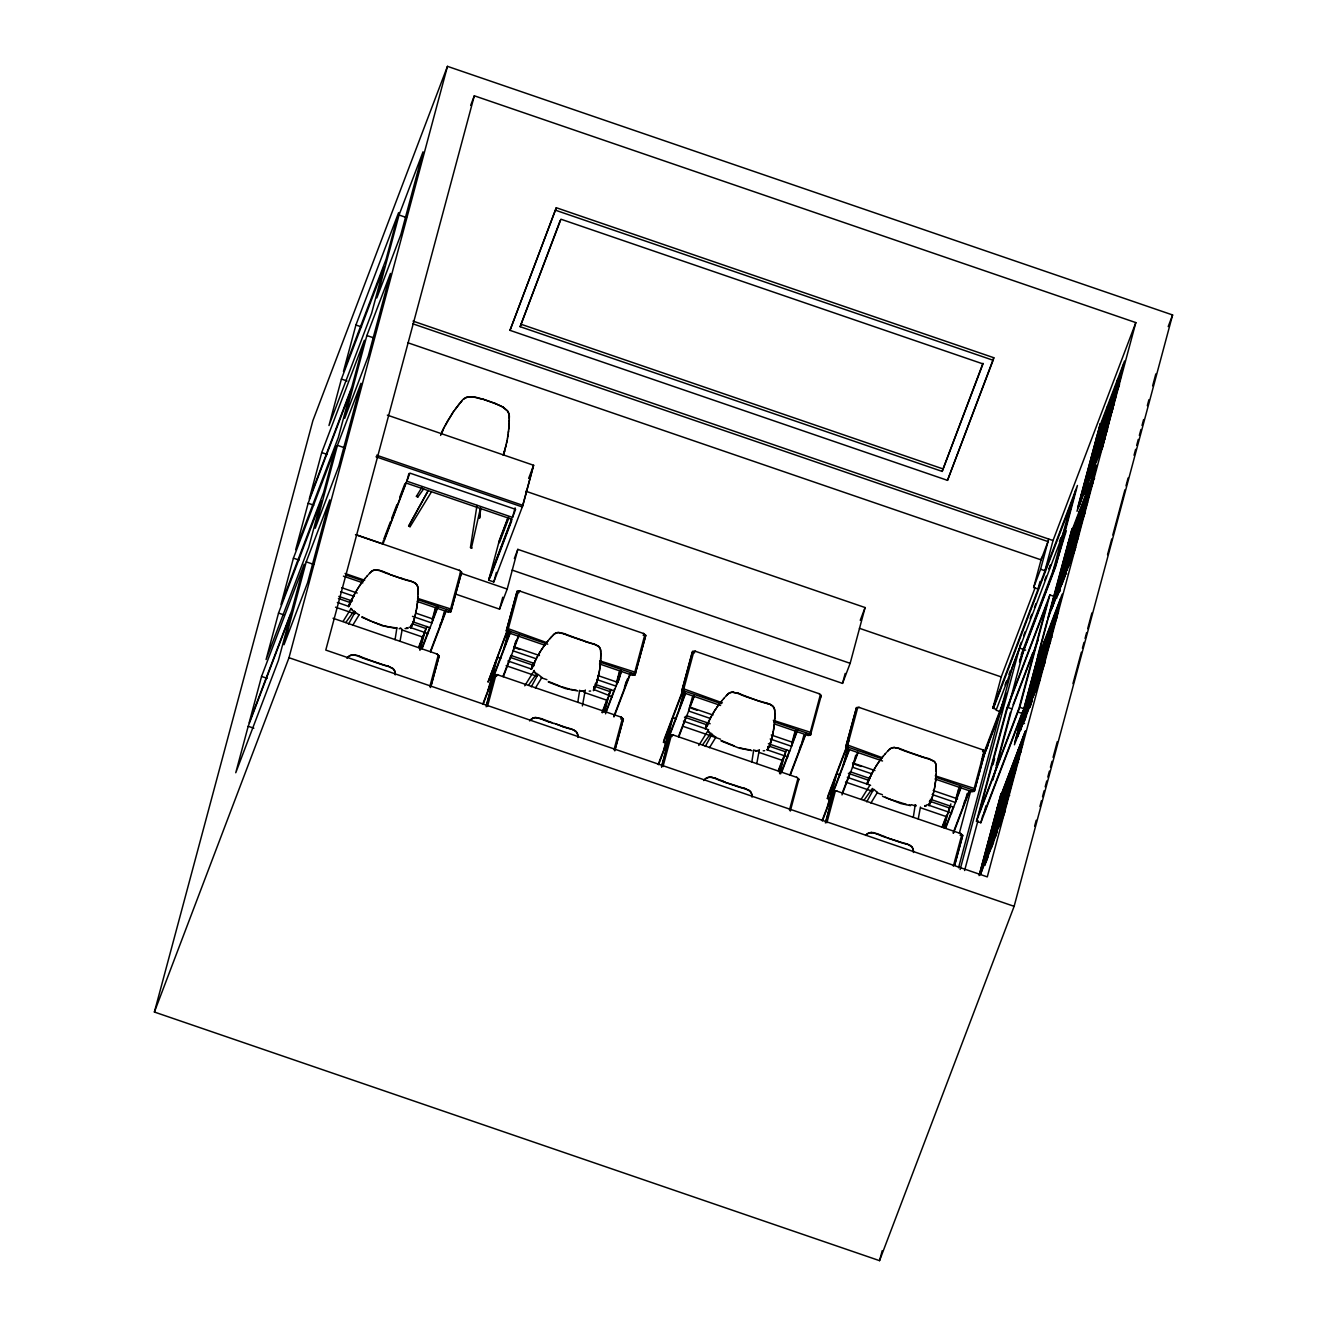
<?xml version="1.0" encoding="UTF-8"?>
<svg xmlns="http://www.w3.org/2000/svg" width="1327" height="1327" viewBox="0 0 1327 1327"><rect width="100%" height="100%" fill="white"/><g stroke="black" fill="none" stroke-linecap="round" stroke-linejoin="round"><path stroke-width="1.5" d="M509.186 418.37L509.186 416.86A10.832 8.642 44.8 0 0 508.904 414.472L508.788 414.074A10.185 8.161 43.1 0 0 508.291 412.647L508.059 412.166A9.753 7.862 41.2 0 0 507.345 410.939L502.601 407.024A70.845 47.822 22.5 0 0 494.954 403.491L481.701 398.747M1005.816 803.316L1005.451 805.638M1076.811 538.414L1076.446 540.719M1104.877 433.664L1104.528 435.969M418.005 592.224L417.955 596.752M418.038 593.965L417.988 590.847M600.766 656.616L600.733 654.875M774.802 716.281L774.769 714.556M936.265 771.634L936.232 769.909M509.12 421.538L509.369 416.678A10.881 8.675 44.8 0 0 509.07 414.273L508.971 413.875A10.234 8.211 43.1 0 0 508.457 412.448L508.224 411.967A9.803 7.896 41.2 0 0 507.511 410.74L502.751 406.792M600.733 656.268L600.683 659.403M774.769 715.933L774.769 718.04M936.215 771.286L936.182 774.421M509.336 419.796L509.054 423.114M476.974 505.471L470.455 547.47L471.35 548.283L480.49 507.893M774.719 719.068L774.736 717.326M600.7 657.661L600.418 663.583M410.126 526.62L408.567 525.973L410.06 526.736L431.341 492.035M472.064 548.051L470.521 547.354M417.889 598.145L417.905 596.387M508.987 424.69L509.236 422.965M774.653 720.461L774.686 718.703M929.613 801.707L929.696 800.845L929.58 801.939M936.116 775.814L936.132 774.072M508.871 426.266L509.153 424.557M417.839 597.78L417.673 600.932M600.584 660.431L600.285 664.993M774.62 720.097L774.454 723.265M936.016 777.224L936.066 775.449M509.054 426.133L508.623 429.401M417.756 599.174L417.541 602.325M774.52 721.49L774.304 724.658M935.983 776.842L935.767 780.011M508.921 427.709L508.274 432.519M935.867 778.236L935.618 781.404M1023.996 736.833L1024.245 734.577L1002.449 816.155M1059.825 602.773L1060.588 598.925L1037.979 660.033M417.391 603.735L417.507 601.944M600.119 666.386L600.235 664.595M774.271 724.26L773.558 730.248M508.623 430.86L507.627 437.164M411.27 625.05L411.138 625.929M593.998 687.701L594.065 686.573M768.034 747.366L768.134 746.471M417.341 603.337L417.01 606.522M600.086 665.988L599.754 669.173M774.122 725.653L773.06 733.051M935.568 781.022L934.789 787.011M417.192 604.515L416.562 609.325M599.937 667.166L599.539 670.583M935.419 782.2L934.523 788.404M508.258 433.979L507.378 438.69M410.773 626.908L410.74 628.053L411.254 626.775M580.645 690.919L584.477 690.703M593.501 689.576L593.468 690.703L594.314 688.73M767.537 749.241L767.504 750.369L770.639 742.374M593.866 688.58L593.998 687.204M768.018 746.869L767.487 749.655M479.097 518.26C480.855 517.563 479.03 518.359 480.59 508.341M395.064 639.697L396.939 627.571M577.792 702.348L579.683 690.239M751.828 762.03L753.719 749.904M913.291 817.382L915.166 805.257A2.422 0.912 3.3 0 1 915.647 804.842M479.296 518.343L480.872 508.44M416.761 607.517L415.716 613.522M599.29 671.976L599.489 670.168M506.499 443.251L507.544 438.623M399.112 628.733L400.754 628.335M581.84 691.384L580.231 690.737M755.876 751.065L758.513 750.369M400.024 641.273L402.214 629.33M582.404 705.914L585.307 689.99M756.805 763.589L759.343 749.672M918.251 818.941L920.44 807.015M599.257 671.562L598.444 676.173M773.293 731.227L772.48 735.855M507.262 440.149L504.243 452.125M416.263 610.304L415.052 616.325M598.991 672.955L597.78 678.976M934.49 787.973L933.943 791.207M772.762 734.013L772.165 737.248M934.208 789.366L933.611 792.601M410.906 626.278L411.005 627.256M531.314 668.758L532.293 666.038M593.65 689.443L612.344 696.758M929.132 803.963L928.966 805.738L930.642 801.773M506.333 444.711L503.232 455.078M415.368 614.484L414.688 617.735M598.095 677.135L594.712 688.348M772.132 736.8L771.451 740.051M933.279 794.01L933.594 792.153M410.922 626.792L411.121 625.432M531.978 666.867L531.281 669.372L532.807 666.618M706.014 726.533L705.881 728.357M767.686 748.594L767.902 747.748M929.348 803.117L928.95 805.224L929.812 803.764M771.783 738.194L771.07 741.461M932.914 795.404L933.246 793.546M154.396 1012.037L312.873 420.676L447.464 66.35L1172.604 314.963L1014.127 906.324L879.536 1260.65L154.396 1012.037L288.987 657.711L447.464 66.35M248.199 726.284L235.758 772.745L278.421 660.448L290.862 613.97L248.199 726.284L253.822 728.208M261.568 676.438L249.111 722.9L291.774 610.602L304.231 564.141L261.568 676.438L267.175 678.362M278.537 613.074L266.097 659.536L308.743 547.238L321.2 500.777L278.537 613.074L284.16 614.998M293.433 558.153L280.976 604.631L323.639 492.317L336.096 445.855L293.433 558.153L299.039 560.094M308.146 503.248L295.689 549.71L338.352 437.412L350.809 390.951L308.146 503.248L313.753 505.172M321.731 452.557L309.274 499.018L351.937 386.721L364.394 340.259L321.731 452.557L327.338 454.481M341.421 379.058L328.98 425.536L371.626 313.222L384.084 266.76L341.421 379.058L347.044 380.982M355.918 324.999L343.461 371.46L386.124 259.163L398.581 212.685L355.918 324.999L361.525 326.923M399.045 215.007L376.818 297.911L400.837 234.713L423.048 151.809L399.045 215.007L406.526 217.578M306.222 561.852L284.011 644.74L307.565 582.769L329.776 499.864L306.222 561.852L313.719 564.423M337.44 445.341L315.229 528.246L338.8 466.175L361.01 383.287L337.44 445.341L344.92 447.912M366.866 335.532L344.655 418.42L368.226 356.349L390.453 273.462L366.866 335.532L374.363 338.086M474.32 95.793L325.779 650.081L987.288 876.882L1135.829 322.594L474.32 95.793L470.654 105.414M356.399 534.831L382.989 543.954L383.138 540.918M406.842 481.17L409.91 473.109L515.606 509.352L512.537 517.397L406.842 481.17L408.898 473.523M419.73 649.119L423.993 633.178M419.913 650.379L425.801 628.451L412.199 623.79M432.22 619.742L435.422 607.783M509.999 330.34L556.295 207.725L993.807 357.726L993.127 360.264L947.511 480.357L509.999 330.34L556.295 207.725M436.152 607.053L431.872 622.993L412.465 616.342M439.735 626.676L440.796 622.678M520.134 326.691L560.956 219.22L982.992 363.913L942.17 471.4L520.134 326.691L560.176 220.531M441.526 621.948L444.197 611.979M429.815 686.656L438.258 655.09M460.685 571.456L450.633 608.927L417.574 598.361M430.479 687.535L439.171 655.853L436.931 653.879M417.259 601.463L448.344 612.129L450.765 611.863L461.58 572.219L459.358 570.245M431.159 685.76L439.171 655.853M450.765 611.863L461.58 572.219M387.351 415.135L533.636 465.279L522.888 505.371L493.81 581.939L488.701 580.198L489.348 577.759L511.758 518.741M489.348 577.759L499.433 540.106L508.108 517.265M493.81 581.939L496.364 572.401M512.537 517.397L515.108 507.859M533.272 466.225L522.291 506.947L376.005 456.803M454.663 593.766L499.566 609.159L502.751 597.233M499.566 609.159L507.196 589.072L517.829 549.361L850.159 663.318L842.529 683.388L512.156 570.112M488.137 689.99L495.618 662.073M489.945 685.263L497.426 657.363L500.843 658.54M486.561 704.571L494.042 676.67L494.706 674.896L497.127 674.63L621.484 717.26L620.804 719.035M545.098 645.304L508.175 632.647L506.3 630.906L517.115 591.261L519.537 590.996L643.894 633.626L643.213 635.401M486.163 706.793L494.706 674.896M506.3 630.906L517.115 591.261M487.49 706.428L495.95 674.879L497.658 674.697M503.845 648.654L508.656 630.707M505.637 643.927L508.855 631.967M515.821 640.891L513.151 650.86L536.456 658.856M603.918 712.267L607.119 700.308L583.814 692.312M604.631 711.537L609.972 691.599L594.446 686.275M616.408 682.891L619.609 670.931M616.906 682.741L620.124 670.782M620.339 670.201L616.06 686.142L596.652 679.49M618.747 680.535L620.339 674.547M624.453 687.834L626.045 681.846M625.714 685.097L627.306 679.109M614.003 749.805L622.446 718.255M644.872 634.621L634.82 672.076L599.804 660.846M615.197 748.677L623.358 719.002L621.119 717.028M599.505 663.948L632.531 675.277L634.936 675.012L645.768 635.368L643.545 633.394M614.799 750.9L623.358 719.002M634.936 675.012L645.768 635.368M666.917 743.502L663.483 742.324L664.545 738.343L684.268 686.424M663.633 750.153L671.114 722.253M665.424 745.442L672.905 717.525L676.339 718.703M661.51 766.741L669.521 736.833L670.201 735.058L672.607 734.793L796.963 777.44M720.578 705.466L683.654 692.81L681.779 691.068L691.931 653.199L692.611 651.424L695.547 651.225M661.642 766.956L670.201 735.058M681.779 691.068L692.611 651.424M662.986 766.591L671.429 735.042L673.137 734.859M693.855 651.408L683.803 688.879L722.369 702.862M679.324 708.817L684.135 690.886M681.133 704.09L684.334 692.13M692.379 697.073L688.63 711.023L709.995 718.355M779.397 772.43L783.676 756.49M779.596 773.691L785.468 751.762L769.925 746.438M791.887 743.054L795.105 731.094M795.818 730.364L791.555 746.305L770.191 738.99M799.401 749.987L800.463 746.006M801.193 745.26L803.863 735.291M789.482 809.968L797.942 778.418M790.295 811.062L798.837 779.165L796.615 777.191M774.985 724.127L808.01 735.44L810.432 735.191L821.247 695.53L819.373 693.805L695.016 651.159L694.353 652.934M842.529 683.388L845.199 673.436M850.159 663.318L865.104 607.55L525.807 491.222M830.802 799.683L827.368 798.522L828.43 794.525L848.882 740.698M827.517 806.352L834.998 778.435M829.309 801.624L836.79 773.707L840.223 774.885M825.394 822.922L833.406 793.015L834.069 791.24L836.491 790.992L960.848 833.621L960.167 835.396M882.521 760.985L847.538 748.992L845.664 747.267L856.496 707.606L858.901 707.357L983.257 749.987L982.594 751.762M826.058 821.148L834.069 791.24M845.664 747.267L856.496 707.606M826.87 822.79L835.313 791.224L837.022 791.041M843.209 765.015L848.019 747.068M845 760.288L848.218 748.328M853.576 763.224L852.515 767.222L871.939 773.873M854.124 761.234L855.716 755.245M942.17 471.4L982.942 363.299M947.511 480.357L993.807 357.726M943.812 826.638L946.483 816.669L921.237 808.01M944.011 827.882L949.352 807.944L929.928 801.292M956.303 797.262L958.442 789.283M959.703 786.546L955.44 802.503L932.135 794.508M963.286 806.169L964.878 800.198M965.608 799.451L967.217 793.48M959.355 833.14L970.618 791.141M1035.06 587.861L1001.221 676.919L992.845 708.203L996.345 709.364M995.018 702.464L993.442 708.369L1073.974 496.364M953.367 866.149L961.826 834.6M984.236 750.966L974.184 788.437L935.253 775.847M954.577 865.038L962.722 835.346L960.499 833.373M934.988 778.982L971.895 791.638L974.317 791.373L984.468 753.487M954.71 865.254L962.722 835.346M974.317 791.373L985.132 751.712L982.909 749.738M958.542 867.758L1012.534 666.32L1019.468 648.057L1025.638 650.164M1037.996 589.006L1033.65 587.513L1041.745 557.323M960.151 869.434L1019.468 648.057M1033.65 587.513L1040.584 569.25L1048.678 539.061M1037.714 590.084L1040.02 581.458M1049.873 594.927L1019.766 707.291L1024.112 708.784L980.819 822.757L976.473 821.264L1006.579 708.9L1049.873 594.927L1054.219 596.42M1007.575 707.391L979.508 812.141L1018.987 708.203L1047.053 603.453L1007.575 707.391L1011.937 708.883L992.861 780.044M964.596 870.529L977.982 820.584M992.978 764.634L994.587 758.646M1008.503 706.71L1023.814 649.55M1044.648 571.821L1053.024 540.537L1135.829 322.594M980.819 822.757L982.925 814.878M996.129 765.596L1010.394 712.367M985.978 805.738L983.854 813.633L1022.603 711.62M1053.174 570.527L1070.823 504.642M1019.584 660.697L1054.733 568.188L1075.55 490.459M979.077 875.604L1000.807 794.541L1001.719 793.496L1001.62 795.686L1023.465 738.426M1037.482 656.948L1047.252 620.455M1047.766 618.515L1071.785 529.639L1072.714 528.577L1072.614 530.783L1094.991 471.914L1094.46 473.523M979.508 874.476L1001.221 793.413M1072.216 528.494L1014.425 744.779L1039.555 678.628M1122.526 368.773L1100.73 426.133L1100.299 423.744L1077.01 511.31L1101.775 445.242M1017.826 736.269L1039.29 679.756L1014.939 741.776L1037.581 657.761L1037.731 659.121M1078.088 537.75L1049.574 612.527M1100.299 423.744L1077.657 507.777L1079.614 504.675L1100.912 425.436L1079.863 504.061M1003.046 814.396L979.857 875.107L1001.835 795.105L980.786 873.73M1017.378 736.883L1038.195 659.436L1017.328 737.397M1051.963 608.148L1072.846 530.219L1051.764 608.844L1073.709 550.008M985.878 859.614L986.906 857.624M988.184 850.557L998.236 813.053M1000.342 805.157L1001.935 799.252M1008.089 776.726L1007.79 779.695M1022.238 723.961L1023.266 721.954M1024.013 716.879L1028.773 699.113M1029.835 695.166L1034.065 679.374M1036.171 671.479L1038.295 663.583M1044.449 641.057L1044.15 644.043M1056.873 594.712L1057.901 592.705M1058.647 587.629L1061.816 575.785M1062.877 571.837L1067.107 556.046M1070.806 542.229L1072.398 536.307M1079.083 511.807L1078.785 514.793M1084.939 489.945L1085.967 487.954M1086.713 482.862L1090.96 467.071M1092.005 463.123L1096.235 447.348M1098.889 437.479L1100.465 431.557M1107.149 407.057L1106.851 410.026M984.933 863.943L1003.361 795.205L1022.586 744.58M1020.795 730.132L1039.704 659.552L1058.249 610.719M1056.425 597.2L1074.339 530.286L1092.901 481.469M1083.993 494.274L1102.422 425.536L1120.967 376.719M984.982 865.403L1004.058 794.127L1021.425 748.959M1022.901 723.961L1040.418 658.474L1056.773 615.413M1056.491 598.56L1075.052 529.224L1091.424 486.146L1089.152 494.623M1085.619 489.779L1103.135 424.458L1104.014 424.54L1093.332 465.478M1008.503 777.804L1008.188 778.982L1011.074 780.293M1024.162 719.4L1024.477 718.222M1044.548 643.313L1044.863 642.152M1058.797 590.15L1059.112 588.972M1079.183 514.063L1079.498 512.902M1086.879 485.383L1087.178 484.222M1107.265 409.313L1107.581 408.135M879.536 1260.65L882.223 1250.648M989.826 850.607L1004.937 794.21L990.108 850.707L988.831 850.972L987.57 855.766M1024.626 720.793L1026.451 715.054M1026.7 713.014L1029.304 703.277M1030.349 699.395L1041.297 658.557L1057.188 616.74M1059.261 591.527L1060.82 585.705L1059.825 586.053M1061.351 583.747L1075.932 529.307L1088.588 495.983M1089.417 478.997L1104.014 424.54M1008.205 796.681L991.833 839.759L992.878 840.107L993.309 838.498L992.264 838.15L1008.636 795.072L1009.665 795.437M996.71 825.294L1001.404 807.795M1003.394 800.347L1018.24 759.193M1028.375 707.142L1029.42 703.26M1032.539 691.583L1036.719 676.024M1039.754 664.678L1046.091 646.747M1063.01 577.892L1065.1 570.112M1068.218 558.435L1071.353 546.774M1073.891 537.269L1088.87 496.066M1092.652 467.303L1094.211 461.464M1096.301 453.685L1100.979 436.185M1101.476 434.344L1119.258 384.432M1026.982 713.097L1029.586 703.376M1030.631 699.495L1041.579 658.656L1040.418 658.474M1061.617 583.847L1076.214 529.39L1075.052 529.224M1089.699 479.097L1092.303 469.376M1010.195 777.207L1009.465 779.911L1010.378 780.707M993.857 840.737L1011.821 773.724L1012.849 774.072L1010.212 783.925M1030.747 703.111L1048.164 638.071L1049.209 638.42L1046.041 650.247M1065.382 573.845L1082.815 508.805L1083.844 509.17M1093.448 469.094L1110.881 404.055L1111.926 404.403L1108.227 418.204M995.233 836.508L1012.667 771.468L1013.712 771.833L1003.146 811.245M1016.631 756.44L1016.316 757.601L1019.186 758.928M1018.423 749.523L1018.124 752.509M1031.062 702.829L1049.027 635.815L1050.055 636.164L1045.311 653.912M1052.676 621.948L1052.974 620.771M1054.783 613.854L1054.467 616.839M1087.311 492.699L1087.626 491.521M1089.417 484.604L1089.119 487.59M1093.78 468.813L1111.744 401.799L1112.772 402.164L1098.507 455.377M1115.377 387.932L1115.692 386.771M1117.483 379.854L1117.185 382.839M998.402 825.444L995.267 837.105L997.357 831.631M999.447 821.546L1007.774 790.444L1000.077 809.105M1008.304 788.487L1010.726 779.413M1030.067 707.291L1031.626 701.452M1032.141 699.511L1034.231 691.732M1035.276 687.834L1043.603 656.716M1044.133 654.775L1046.223 646.995M1066.792 570.245L1081.837 511.857M1094.858 465.495L1097.462 455.775M1098.507 451.877L1103.201 434.377M1104.23 430.495L1109.803 409.744M1004.937 803.648L1009.15 787.873M1033.882 695.58L1035.475 689.658M1040.75 669.953L1043.918 658.126M1068.534 566.33L1070.109 560.409M1073.808 546.608L1080.676 520.997M1081.737 517.049L1083.313 511.144M1099.768 449.737L1101.891 441.858M1102.936 437.91L1107.166 422.152M998.916 827.02L1001.553 817.167M1035.276 691.35L1037.913 681.497M1038.975 677.566L1044.249 657.844M1069.38 564.075L1084.706 506.914L1083.661 506.566L1065.714 573.579L1066.742 573.928M1038.809 680.486L1060.588 598.925M1073.443 551.236L1095.239 469.675M1101.526 446.486L1123.305 364.925M1000.823 822.491L1025.472 730.762L1000.79 795.719M1037.697 684.881L1062.181 594.164L1037.067 660.299M1099.884 452.822L1124.55 361.027L1099.867 425.984M1003.378 814.695L1005.186 807.911M1005.717 805.97L1019.965 752.757M1039.273 680.718L1041.098 673.95M1041.546 672.242L1051.448 635.301M1052.493 631.42L1055.413 620.489M1073.46 553.16L1075.733 544.684M1076.18 542.992L1088.687 496.331M1034.645 826.14L1036.221 820.252M1039.904 806.501L1041.496 800.596M1042.541 796.681L1044.117 790.776M1045.178 786.845L1046.754 780.956M1047.816 777.025L1049.392 771.136M1050.437 767.205L1052.012 761.316M1053.074 757.385L1057.287 741.66M1134.038 455.277L1135.63 449.322M1136.692 445.358L1138.284 439.403M1139.346 435.422L1140.955 429.484M1142.016 425.503L1143.609 419.548M1147.324 405.664L1148.917 399.709M1152.649 385.825L1155.834 373.915M1072.946 683.654L1081.372 652.221M1082.417 648.289L1083.993 642.401M1085.055 638.469L1086.631 632.564M1087.692 628.633L1091.905 612.925M1107.547 554.686L1111.761 538.944M1112.806 535.013L1124.931 489.796M1125.993 485.848L1128.099 477.985M414.654 617.271L413.891 620.538M597.399 679.922L594.33 689.244M932.516 796.814L932.881 794.956M414.273 618.664L411.586 626.593M771.037 740.98L769.196 746.919M932.499 796.349L931.156 801.027M413.676 621.235L414.074 619.361M504.028 452.839L504.459 451.396M504.177 452.839L504.608 451.379M596.387 683.405L596.802 682.012M596.404 683.886L596.835 682.493M770.423 743.07L770.838 741.677M770.44 743.551L770.871 742.158M931.902 798.92L932.3 797.046M932.101 797.743L930.194 803.366M1054.733 568.188L1066.294 530.8M440.597 435.405L443.716 428.09M441.36 433.863L444.412 426.713M503.381 455.095L503.961 453.569M383.851 539.027L390.37 521.893M391.813 518.077L396.873 504.758M399.775 497.144L404.835 483.824M384.465 539.226L406.162 482.132M382.989 543.954L406.128 483.028L511.84 519.272L488.701 580.198M418.569 647.476L422.948 635.948M418.95 647.626L426.995 626.477M421.704 648.621L429.732 627.472M432.652 619.775L437.761 606.323M422.086 648.754L438.159 606.456M430.28 651.557L445.607 611.183M430.661 651.706L446.735 609.408M448.344 612.129L449.024 610.354L451.429 610.088M498.803 542.478L508.208 517.729M499.416 542.693L508.822 517.945M489.962 577.975L511.658 520.864M528.644 478.4L533.636 465.279M514.362 558.501L517.829 549.361M518.857 592.771L519.537 590.996M507.329 630.109L488.004 682.161L507.71 630.242M508.175 632.647L508.855 630.872L506.964 629.131M482.713 704.305L509.734 633.161M483.094 704.438L510.862 631.387M496.447 676.405L497.127 674.63M502.966 676.488L511.011 655.339M513.931 647.642L518.409 635.849M503.364 676.621L519.438 634.323M602.027 712.549L607.136 699.097M608.595 695.248L610.785 689.476M602.408 712.699L611.183 689.625M605.892 711.77L614.65 688.696M616.839 682.924L621.318 671.13M605.543 713.826L621.617 671.528M613.737 716.63L629.794 674.332M614.119 716.779L630.922 672.557M632.531 675.277L633.211 673.502L635.616 673.253M663.483 742.324L683.206 690.405M683.654 692.81L684.334 691.035L682.46 689.31M658.192 764.468L685.213 693.324M658.59 764.617L685.611 693.474M671.926 736.568L672.607 734.793M678.462 736.651L686.49 715.502M689.41 707.805L693.888 696.012M678.843 736.784L694.187 696.41M778.236 770.805L782.615 759.26M778.634 770.937L786.662 749.788M780.641 773.857L789.399 750.783M792.335 743.087L797.444 729.634M781.769 772.082L797.826 729.784M789.947 774.868L805.29 734.495M790.345 775.018L806.401 732.72M820.584 697.305L821.247 695.53M808.01 735.44L808.69 733.682L811.096 733.416L810.432 735.191M798.174 780.939L798.837 779.165M860.244 620.323L865.104 607.55M827.368 798.522L847.09 746.603M847.538 748.992L848.218 747.217L846.344 745.492M822.077 820.65L849.098 749.523M822.475 820.799L849.496 749.655M842.33 792.833L850.375 771.684M853.294 763.987L857.773 752.21M841.998 794.906L858.071 752.608M942.12 826.986L946.499 815.442M948.689 809.686L950.878 803.913M942.502 827.119L950.547 805.97M945.255 828.114L953.284 806.965M956.203 799.285L960.682 787.492M945.653 828.264L960.98 787.89M1100.68 426.017L1122.36 369.039M1096.417 437.744L1098.026 436.185M1120.884 374.712L1119.839 378.809M1097.28 439.021L1097.91 437.379M1008.984 674.348L1010.461 670.467M1023.698 635.616L1025.157 631.752M1030.134 618.647L1031.792 614.318M1044.78 580.131L1046.24 576.25M1049.027 568.935L1050.486 565.07M1059.427 541.565L1060.887 537.7M1005.037 684.964L1006.513 681.099M1019.733 646.282L1021.209 642.401M1034.43 607.6L1035.906 603.719M1049.126 568.918L1050.602 565.037M1104.28 424.64L1119.524 384.515M1065.896 526.272L996.113 710.21L1001.553 712.085M1115.625 397.652L1099.138 439.436M1113.751 402.794L1096.965 447.464L1098.01 447.813L1112.938 408.5M1081.107 494.905L1082.716 493.329M1091.341 468.481L1107.697 425.403M953.101 832.991L969.174 790.693M1107.265 427.012L1090.91 470.09L1091.939 470.438L1107.581 429.251M982.362 756.921L1006.529 693.324M1021.176 654.775L1056.309 562.266M1083.479 490.509L1084.109 488.867M1104.661 434.775L1105.275 433.133M953.499 833.124L969.556 790.826M1093.083 466.955L1095.223 461.348M1098.773 451.976L1103.749 438.872M981.516 760.918L1004.207 701.17M981.449 762.03L1002.781 705.881M1019.484 661.891L1055.761 566.413L1077.441 485.483L992.845 708.203L999.695 690.853M1078.569 506.715L1102.123 444.727M1086.531 487.921L1088.555 482.58M1090.462 477.637L1095.438 464.467M1096.135 462.625L1100.863 450.185M1101.178 449.422L1103.119 444.313M1084.375 494.357L1087.792 485.367M1098.822 456.339L1102.239 447.332M971.895 791.638L972.575 789.864L974.98 789.598M1071.702 531.182L1096.799 465.113L1071.818 557.572L1066.958 570.361M1068.335 542.511L1069.96 540.935M1093.514 476.327L1072.979 530.435L1076.015 531.314M1092.801 479.462L1091.756 483.575M1077.624 520.814L1079.813 515.058M1084.905 501.656L1086.349 497.824M1069.214 543.771L1069.827 542.129M1076.147 531.215L1074.688 530.7L1093.133 482.149M1087.559 502.402L1069.33 550.605L1070.358 550.97L1073.211 543.473M1084.541 511.028L1068.899 552.214L1069.927 552.579L1084.872 513.25M1075.334 537.85L1082.45 519.139M1013.115 704.654L1032.771 652.901M1053.024 599.655L1054.633 598.095M1079.614 530.17L1063.259 573.231L1064.304 573.579L1067.853 564.224M1011.937 708.883L1038.245 639.597M1079.183 531.779L1062.827 574.84L1063.872 575.188M1055.413 595.276L1056.027 593.633M1076.579 539.542L1077.209 537.899M1073.543 549.245L1078.519 536.141M1047.849 618.88L1074.041 549.494M1057.768 594.446L1066.261 572.202M1072.465 555.864L1075.699 547.371M1057.669 595.508L1059.726 590.117M1061.782 584.709L1065.249 575.57M976.473 821.264L1019.766 707.291M1038.029 660.149L1060.356 601.164M1033.7 671.761L1035.309 670.201M1038.328 659.685L1058.88 605.593M1058.166 608.711L1057.121 612.825M1042.989 650.064L1045.162 644.308M1049.541 632.83L1051.714 627.074M1034.579 673.021L1035.193 671.379M1058.482 611.399L1039.704 659.552M1054.235 625.332L1046.738 645.055L1045.825 644.258L1047.202 641.107M1168.191 326.591L1172.604 314.963M1051.631 635.052L1034.695 679.855L1035.723 680.22L1043.553 659.619M1050.619 638.403L1034.264 681.464L1035.292 681.829L1048.811 646.249M1045.676 654.012L1050.652 640.891M1018.39 728.905L1019.999 727.345M1044.979 659.419L1028.193 704.09L1029.238 704.455L1036.055 685.993M1042.856 665.872L1041.811 669.969M1020.778 724.525L1021.392 722.883L1024.51 723.48M1041.944 668.791L1042.574 667.149M1037.764 681.978L1045.311 661.642M1023.134 723.713L1032.024 700.291M1035.093 692.312L1039.771 680.021M1029.918 706.661L1031.991 701.17M1001.371 794.773L1025.273 731.509M1001.62 795.686L1023.283 738.708M997.357 807.413L998.966 805.854M1021.823 744.381L1020.778 748.478M1006.629 785.717L1008.089 781.885M1013.181 768.482L1014.641 764.651M998.219 808.69L998.849 807.048L1001.968 807.629M1019.385 752.956L1020.015 751.314M1005.219 794.309L1018.522 759.293M1010.56 783.129L1015.918 769.013M1014.691 772.463L997.904 817.133L998.932 817.482L1012.169 782.167M982.03 864.574L983.639 862.998M984.418 860.178L985.049 858.536M1005.584 804.444L1006.214 802.802M994.023 836.624L997.572 827.268M1003.262 812.29L1006.828 802.918M992.878 840.107L999.994 821.38M1001.404 817.631L1006.397 804.527M980.537 874.344L1002.764 815.69M986.11 861.14L994.719 838.482M999.43 826.14L1005.352 810.581M985.994 862.235L988.051 856.827M991.485 847.804L993.558 842.313M351.539 600.268L349.383 605.261M534.283 662.919L532.127 667.912M708.303 722.585L706.843 726.284M869.766 777.954L867.609 782.947M868.953 779.695L871.026 775.267M413.427 621.484L411.27 627.289M349.565 603.387L348.935 606.29M985.712 751.231L988.001 745.442M532.956 665.922L536.191 658.938M349.781 604.366L353.446 596.287M868.754 780.558L867.294 783.643M350.245 601.794L348.537 606.721L349.366 605.56M531.994 666.436L533.736 662.903L532.326 665.623M706.03 726.101L707.374 723.331M868.123 780.259L867.161 783.975M706.163 727.578L709.58 719.914M768.731 747.499L767.603 749.838M349.665 602.823L350.61 601.015M707.009 724.111L705.3 729.054L706.146 727.876M442.239 431.657L442.72 430.164M349.698 604.863L348.819 606.439M705.831 728.274L706.462 727.179M351.572 599.937L352.202 598.61M351.871 599.572L352.484 598.245M534.317 662.604L535.229 660.896M708.353 722.27L708.966 720.943M708.635 721.888L709.265 720.561M868.173 779.861L869.832 776.826L868.92 778.302M868.837 778.7L866.763 784.406L867.344 783.71M869.799 777.622L870.429 776.295M870.097 777.24L870.711 775.93M351.887 599.273L354.127 594.994M534.615 661.924L536.854 657.645M708.651 721.589L710.89 717.31M870.114 776.958L873.033 771.402M350.311 601.396L350.991 600.252M707.092 723.713L707.772 722.568M873.763 789.3L877.396 792.468L870.927 803.017M709.945 718.969L711.571 716.033M871.391 774.321L874.443 768.88M444.562 426.846L448.144 419.896M531.546 669.09L532.11 668.211M867.045 784.124L867.593 783.229M417.922 496.945L416.413 496.265L417.922 496.945L423.728 488.817M445.258 425.469L453.253 411.868M353.845 595.342L354.807 593.716M536.572 657.993L537.535 656.367M348.537 624.138L355.304 611.697M531.281 686.789L538.032 674.348L541.897 677.45L535.428 688M705.3 746.454L712.068 734.03M866.763 801.823L873.531 789.383M354.525 594.065L355.503 592.456M537.269 656.716L538.231 655.107M711.289 716.381L712.267 714.772M355.221 592.787L356.217 591.212M537.966 655.438L540.437 651.391M712.002 715.12L712.981 713.528M873.448 770.473L875.173 767.636M355.951 591.543L356.946 589.968M538.679 654.194L541.2 650.18M712.715 713.86L713.727 712.284M356.681 590.283L357.693 588.74M713.462 712.616L714.473 711.056M874.908 767.968L876.699 765.198M449.09 418.702L454.182 410.557M352.7 625.332L359.169 614.799M709.464 747.665L715.933 737.115M416.578 496.082L421.837 487.473M343.063 621.451L350.494 609.458M524.746 685.81L534.3 670.4M698.782 745.475L708.336 730.066M861.289 799.119L869.782 785.418M357.444 589.055L358.472 587.529M714.208 711.388L716.016 708.651M875.671 766.741L877.479 764.004M358.207 587.844L360.181 584.958M540.952 650.495L541.98 648.986M714.988 710.161L716.945 707.291M359.003 586.634L360.861 583.98M541.731 649.285L542.909 647.609M877.23 764.319L878.408 762.643M542.66 647.924L543.606 646.631M716.696 707.59L717.642 706.296M878.159 762.942L879.088 761.648M345.8 622.529L354.193 610.752M528.544 685.18L536.937 673.403M702.564 744.845L710.973 733.085M864.026 800.214L872.42 788.437M454.282 410.773L456.787 407.007M360.612 584.262L361.69 582.818M543.357 646.913L544.435 645.469M717.393 706.594L719.317 703.99M878.839 761.947L879.917 760.487M455.211 409.479L459.474 403.557M361.458 583.1L363.416 580.546M544.186 645.751L545.281 644.325M718.222 705.417L720.179 702.862M879.685 760.786L880.763 759.343M362.304 581.956L364.295 579.418M545.049 644.607L546.143 643.197M1093.581 479.677L1094.559 478.383M880.531 759.625L881.642 758.215M457.118 406.908L462.061 400.472A10.881 8.377 -13 0 1 463.853 398.764L464.201 398.531A10.234 7.929 -11.4 0 1 465.528 397.735L466.026 397.486A9.803 7.647 -9.8 0 1 467.369 396.972L473.54 396.773A71.21 47.954 20.3 0 1 481.684 398.846L482.663 399.311M545.911 643.462L547.023 642.069M719.947 703.144L721.059 701.734M881.41 758.497L882.521 757.103M364.062 579.683L365.19 578.307M546.79 642.351L547.918 640.958M720.826 702.016L721.954 700.639M882.289 757.369L883.417 755.992M460.104 403.126L462.111 400.721M364.958 578.572L367.032 576.134M547.703 641.24L549.76 638.785M721.739 700.905L723.796 698.466M883.185 756.257L885.258 753.819M366.816 576.399L367.977 575.072M549.544 639.05L550.705 637.723M723.58 698.715L724.741 697.388M885.043 754.068L886.204 752.757M551.667 636.678L550.489 637.972M550.937 637.491L552.646 635.633M368.724 574.259L369.901 572.982M725.487 696.592L727.611 694.336A10.832 8.642 44.8 0 1 729.303 693.026M886.95 751.945L888.128 750.651M369.702 573.214L370.847 572.003A10.832 8.642 44.8 0 1 372.539 570.71M346.911 658.242L348.056 657.031A10.832 8.642 44.8 0 1 349.747 655.737A10.234 8.211 43.1 0 1 351.124 655.322L351.572 655.206A9.803 7.896 41.2 0 1 352.833 655.007L357.942 655.654M552.447 635.865L553.575 634.654A10.832 8.642 44.8 0 1 555.267 633.361M529.655 720.909L530.783 719.682A10.832 8.642 44.8 0 1 532.492 718.388M726.466 695.547L727.412 694.568A10.881 8.675 44.8 0 1 729.12 693.258L729.618 692.86A10.185 8.161 43.1 0 1 730.862 692.379L731.31 692.263A9.753 7.862 41.2 0 1 732.57 692.08M703.692 780.575L704.819 779.364A10.832 8.642 44.8 0 1 706.511 778.053M887.929 750.9L889.073 749.689A10.832 8.642 44.8 0 1 890.765 748.378L891.081 748.212A10.185 8.161 43.1 0 1 892.308 747.748M865.619 835.446L866.282 834.716A10.832 8.642 44.8 0 1 867.974 833.406L868.289 833.24A10.185 8.161 43.1 0 1 869.533 832.775M463.919 399.045L464.251 398.797A10.185 7.896 -11.4 0 1 465.578 398L466.059 397.768A9.753 7.614 -9.8 0 1 467.403 397.254L473.54 397.055A70.845 47.722 20.3 0 1 481.635 399.128M1115.476 392.477L1114.083 395.612L1115.012 396.425M1109.919 407.107L1108.526 410.242L1109.455 411.038M1087.394 497.227L1086.017 500.379L1086.929 501.175M1052.759 626.493L1051.382 629.628L1052.294 630.425M1088.903 480.938L1086.631 486.097M1025.19 715.319L1026.186 714.954M520.068 591.062L518.359 591.245L508.324 628.716L546.89 642.699M859.432 707.407L857.723 707.59L847.688 745.061L882.339 757.717M406.477 627.97L407.903 627.853M407.887 628.368L405.034 628.567M589.205 691.135L590.631 691.019M763.241 750.8L764.651 750.684M924.703 805.638L926.13 805.522M924.687 806.152L926.113 806.036M399.825 628.384L401.003 628.301M582.57 691.035L583.731 690.952M756.606 750.7L757.767 750.634M358.904 614.816L355.47 612.427M715.668 737.132L712.052 734.445M877.13 792.501L877.213 792.484A2.455 0.929 31.8 0 0 877.462 792.368M375.923 569.963L381.546 570.975M732.869 692.064L732.388 692.296A9.803 7.896 41.2 0 0 731.144 692.495L730.679 692.611A10.234 8.211 43.1 0 0 729.435 693.092M732.686 692.296L738.326 693.308M894.464 747.416L893.851 747.665A9.803 7.896 41.2 0 0 892.59 747.847M869.799 832.875A9.803 7.896 41.2 0 1 871.059 832.692L871.673 832.444M536.042 717.426L535.743 717.443A9.753 7.862 41.2 0 0 534.499 717.625L534.035 717.741A10.185 8.161 43.1 0 0 532.807 718.222L532.293 718.62A10.881 8.675 44.8 0 0 530.601 719.931M894.315 747.416L894.016 747.433A9.753 7.862 41.2 0 0 892.772 747.632L892.142 747.964A10.234 8.211 43.1 0 0 890.898 748.445L890.583 748.61A10.881 8.675 44.8 0 0 888.874 749.921M871.524 832.444L871.242 832.46A9.753 7.862 41.2 0 0 869.981 832.659L869.351 832.991A10.234 8.211 43.1 0 0 868.107 833.472L867.792 833.638A10.881 8.675 44.8 0 0 866.083 834.948M536.025 717.642L541.366 718.886M710.675 777.075L709.779 777.108A9.753 7.862 41.2 0 0 708.518 777.29L708.071 777.406A10.185 8.161 43.1 0 0 706.843 777.887L706.329 778.285A10.881 8.675 44.8 0 0 704.637 779.596M871.507 832.659L873.481 832.56M733.284 692.279L738.177 693.523A71.21 32.263 19.4 0 0 746.006 696.725L758.148 700.772M894.746 747.632L898.96 748.312M871.955 832.659L876.998 833.688M756.091 750.667L754.267 750.402M755.312 750.634L755.942 750.684M396.574 627.92L389.607 627.024M396.508 628.451L382.508 625.846L361.856 617.254M354.757 654.808L352.999 654.792A9.753 7.862 41.2 0 0 351.755 654.974L351.307 655.09A10.185 8.161 43.1 0 0 350.063 655.571L349.565 655.969A10.881 8.675 44.8 0 0 347.856 657.28M895.194 747.648L899.772 748.66M710.957 777.323L715.535 778.335M1004.058 794.127L1004.937 794.21M577.842 690.969L565.368 688.547L548.283 681.978M751.878 750.634L739.272 748.179L721.075 740.98M576.515 690.305L570.958 689.41M750.551 749.971L744.994 749.075M909.211 804.942L910.604 805.157M910.521 805.655L900.734 803.532L882.538 796.333M355.089 655.107L358.771 656.002M712.483 777.274L709.613 777.323A9.803 7.896 41.2 0 0 708.353 777.522L707.888 777.639A10.234 8.211 43.1 0 0 706.661 778.12M388.214 626.759L384.117 625.78M906.441 804.427L890.517 799.484M873.78 832.858L876.848 833.92A71.21 32.263 19.4 0 0 884.678 837.105L898.08 841.301M569.582 689.111L561.918 686.822M743.618 748.776L739.537 747.715M410.624 581.226L412.797 581.873M593.351 643.595L598.477 646.1A9.753 7.614 -9.8 0 1 599.273 646.995L599.539 647.36A10.185 7.896 -11.4 0 1 600.136 648.472L600.252 648.787A10.832 8.327 -13 0 1 600.65 650.794L600.766 653.829M767.404 703.542L768.731 703.907M928.85 758.911L933.992 761.416A9.803 7.647 -9.8 0 1 934.805 762.328M387.832 665.972L392.958 668.476A9.753 7.614 -9.8 0 1 393.754 669.372L394.019 669.737A10.185 7.896 -11.4 0 1 394.617 670.848L394.782 671.462A10.881 8.377 -13 0 1 395.164 673.486L395.214 674.813M570.577 728.623L575.072 730.878M744.613 788.288L749.755 791.091A9.803 7.647 -9.8 0 1 750.551 791.987M906.059 843.939L906.922 844.154M712.765 777.605L715.402 778.567A71.21 32.263 19.4 0 0 723.215 781.752L735.357 785.8M482.945 399.112L495.021 403.325M1101.045 425.668L1104.081 426.564M916.194 805.904L915.182 805.307M382.773 625.399L372.29 621.799M379.854 570.295L375.624 569.98A9.803 7.896 41.2 0 0 374.363 570.179L373.915 570.295A10.234 8.211 43.1 0 0 372.671 570.776M769.146 704.04L767.388 703.26A70.845 31.997 21.2 0 1 759.409 701.038M907.386 844.005L911.201 846.46A9.803 7.647 -9.8 0 1 912.014 847.356M584.062 640.808L572.119 636.695M919.511 756.091L907.502 751.961A71.21 32.263 19.4 0 1 899.557 748.992M378.643 663.218L366.6 659.071M552.165 722.684L549.328 721.722M561.271 725.836L555.98 723.945M735.407 785.534L724.592 782.117M896.72 841.119L887.564 837.967M553.989 723.563L549.229 721.971M401.65 578.257L402.645 578.589M401.617 578.522L390.271 574.641M584.394 640.908L585.356 641.505M584.344 641.173L572.02 636.943A71.21 32.263 19.4 0 1 564.075 633.958M920.872 756.274L907.618 751.712M919.843 756.208L920.838 756.539A71.21 32.163 21.2 0 0 928.867 759.044M378.858 663.284L379.854 663.616A70.845 31.997 21.2 0 0 387.849 666.104L392.974 668.775A9.803 7.647 -9.8 0 1 393.787 669.671L394.053 670.035A10.234 7.929 -11.4 0 1 394.65 671.147M561.603 725.935L562.598 726.267A70.845 31.997 21.2 0 0 570.593 728.755L573.181 729.75M562.565 726.533L554.072 723.315M735.639 785.617L736.634 785.932A70.845 31.997 21.2 0 0 744.629 788.42L748.411 790.063M735.589 785.883L736.601 786.214M897.052 841.235L898.047 841.567A71.21 32.163 21.2 0 0 906.092 844.072M555.615 210.263L993.127 360.264M1113.32 404.403L1114.365 404.752M1097.396 445.855L1098.441 446.204M520.814 324.17L942.85 468.862M1073.609 539.127L1072.332 539.392L1071.071 544.186M413.045 321.117L1053.024 540.537M412.846 323.821L1047.998 541.582L1041.065 559.861L407.82 342.748M1040.584 569.25L1044.946 570.743M1060.024 591.361L1058.382 589.835M1051.05 636.794L1052.079 637.159M1038.958 668.377L1037.697 668.642L1036.437 673.436M376.619 455.211L522.888 505.371M859.415 628.301L1001.221 676.919M1017.975 712.018L1022.321 713.511M355.487 534.632L459.706 570.477M1018.506 762.212L1017.693 761.234M1017.875 762.643L1015.752 762.577L1015.022 765.281L1015.935 766.094M460.353 573.015L507.196 589.072M345.07 573.496L364.66 580.231M773.326 720.345L810.316 732.255L820.351 694.784L819.024 693.557M346.032 575.055L363.532 581.044M417.922 599.704L449.024 610.354M508.855 630.872L547.703 644.192M600.169 662.19L633.211 673.502M684.334 691.035L721.258 703.692M773.707 721.689L808.69 733.682M848.218 747.217L881.244 758.546M935.651 777.207L972.575 789.864M343.428 576.15L362.852 582.818M341.686 587.712L357.212 593.036M415.467 613.008L432.95 619.012M514.212 646.879L539.459 655.521M597.714 675.493L618.2 682.526M689.708 707.042L712.997 715.021M771.252 734.992L792.617 742.324M852.515 762.859L874.941 770.556M933.196 790.527L957.58 798.887M513.997 647.46L519.819 649.467M691.417 708.286L697.239 710.293M853.361 763.821L861.123 766.475M998.335 815.524L999.364 815.873M340.608 591.709L354.209 596.37M338.816 596.42L352.418 601.081M412.614 621.733L430.081 627.721M511.359 655.588L534.648 663.566M594.861 684.218L614.268 690.869M686.839 715.751L710.144 723.746M768.399 743.717L789.764 751.032M850.723 771.932L870.147 778.601M930.343 799.236L953.632 807.231M338.418 598.494L350.063 602.475M510.945 657.645L534.25 665.623M684.483 717.144L707.789 725.139M848.368 773.326L867.792 779.994M337.34 602.475L349.001 606.472M409.197 627.107L428.157 633.609M507.942 660.962L531.231 668.957M683.422 721.125L708.668 729.784M766.923 749.755L787.823 756.921M847.306 777.323L870.612 785.302M926.926 804.61L951.708 813.119M335.549 607.202L354.972 613.854M401.567 629.827L422.931 637.159M506.134 665.69L537.219 676.339M541.101 677.666L546.923 679.673M683.571 726.516L720.461 739.172M759.293 752.492L782.598 760.471M845.515 782.034L872.702 791.356M876.583 792.7L882.405 794.691M911.533 804.676L915.414 806.003M560.193 686.225L548.515 681.497M734.229 745.89L721.307 740.516M333.06 618.266L437.296 654.111M288.987 657.711L1014.127 906.324M886.154 837.221L884.827 836.74M724.691 781.868L723.364 781.387M366.501 659.32L379.821 663.882A71.21 32.163 21.2 0 0 387.866 666.386M769.129 703.758L771.883 705.516M380.119 570.676L381.413 571.207M890.384 799.435L887.796 798.356M564.141 633.858L558.352 632.631A9.803 7.896 41.2 0 0 557.108 632.83L556.643 632.946A10.234 8.211 43.1 0 0 555.399 633.427M370.863 621.218L362.105 616.79M769.56 703.924L772.53 706.064A9.803 7.647 -9.8 0 1 773.342 706.959M413.211 581.773L415.766 583.747A9.803 7.647 -9.8 0 1 416.578 584.643L416.827 585.008A10.234 7.929 -11.4 0 1 417.441 586.119M885.258 797.162L886.519 797.776M909.459 845.166L906.059 843.657A70.845 31.997 21.2 0 1 898.08 841.418M573.563 729.651L575.719 731.426A9.803 7.647 -9.8 0 1 576.515 732.322L576.781 732.686A10.234 7.929 -11.4 0 1 577.378 733.798A10.832 8.327 -13 0 1 577.859 735.822L577.958 737.464M909.858 845.133L911.185 846.162A9.753 7.614 -9.8 0 1 911.981 847.057L912.279 847.721A10.234 7.929 -11.4 0 1 912.876 848.832A10.832 8.327 -13 0 1 913.358 850.856L913.44 852.481M1102.173 448.841L1119.49 381.396L1102.422 425.536M748.727 789.996L749.722 790.809A9.753 7.614 -9.8 0 1 750.518 791.688L750.817 792.352A10.234 7.929 -11.4 0 1 751.414 793.463A10.832 8.327 -13 0 1 751.895 795.503L751.994 797.129M415.119 583.183L410.624 580.944A70.845 31.997 21.2 0 1 402.628 578.705M915.464 805.638L915.381 805.589A2.455 0.979 8.3 0 1 915.365 804.825M708.684 731.575L709.746 732.504M708.402 732.006L709.464 732.935M535.71 672.839L533.603 670.948M534.366 672.325L535.428 673.27M352.7 610.619L350.577 608.711M575.47 730.945L575.686 731.127A9.753 7.614 -9.8 0 1 576.482 732.023L576.747 732.388A10.185 7.896 -11.4 0 1 577.345 733.499L577.51 734.113A10.881 8.377 -13 0 1 577.908 736.153M772.198 705.483L772.513 705.765A9.753 7.614 -9.8 0 1 773.309 706.661L773.608 707.324A10.234 7.929 -11.4 0 1 774.205 708.436A10.832 8.327 -13 0 1 774.686 710.476L774.769 712.101M415.55 583.548L415.733 583.449A9.753 7.614 -9.8 0 1 416.545 584.344L416.794 584.709A10.185 7.896 -11.4 0 1 417.391 585.804L417.557 586.434A10.881 8.377 -13 0 1 417.955 588.458M350.875 608.297L351.92 609.259M1104.263 438.242L1104.777 439.121M1020.43 751.065L1020.828 752.392M1023.747 719.085L1023.93 720.113M936.232 767.454L936.182 766.143A10.881 8.377 -13 0 0 935.784 764.12L935.668 763.788A10.234 7.929 -11.4 0 0 935.054 762.677L934.772 762.03A9.753 7.614 -9.8 0 0 933.959 761.134L928.85 758.629A70.845 31.997 21.2 0 1 920.855 756.39M600.733 652.436L600.683 651.109A10.881 8.377 -13 0 0 600.302 649.085L600.169 648.77A10.234 7.929 -11.4 0 0 599.572 647.659L599.306 647.294A9.803 7.647 -9.8 0 0 598.51 646.398L593.368 643.877A70.845 31.997 21.2 0 1 585.373 641.372M418.005 589.785L417.905 588.143A10.832 8.327 -13 0 0 417.524 586.136M395.181 674.481L395.131 673.171A10.832 8.327 -13 0 0 394.733 671.163M936.265 768.847L936.149 765.828A10.832 8.327 -13 0 0 935.751 763.805L935.618 763.489A10.185 7.896 -11.4 0 0 935.021 762.378M774.736 711.77L774.802 713.495M417.955 589.453L418.038 591.178M936.215 768.515L936.265 769.61M936.232 769.262L936.265 770.241M774.769 713.163L774.802 714.241M774.769 713.909L774.819 714.888M600.733 653.498L600.783 654.576M600.733 654.244L600.783 655.223M913.391 851.171A10.881 8.377 -13 0 0 913.009 849.147L912.843 848.517A10.185 7.896 -11.4 0 0 912.246 847.406M884.86 836.657A70.845 31.865 19.4 0 1 877.064 833.605M751.945 795.818A10.881 8.377 -13 0 0 751.546 793.795L751.381 793.164A10.185 7.896 -11.4 0 0 750.783 792.053M744.629 788.702A71.21 32.163 21.2 0 1 736.585 786.33M723.397 781.288A70.845 31.865 19.4 0 1 715.601 778.236M570.593 729.037A71.21 32.163 21.2 0 1 562.548 726.665M549.179 722.087A71.21 32.263 19.4 0 1 541.283 719.002M532.625 718.454A10.234 8.211 43.1 0 1 533.852 717.973L534.317 717.857A9.803 7.896 41.2 0 1 535.577 717.658L541.499 718.653A70.845 31.865 19.4 0 0 549.378 721.623M366.451 659.436A71.21 32.263 19.4 0 1 358.555 656.334M366.634 658.972A70.845 31.865 19.4 0 1 358.837 655.92M774.719 710.791A10.881 8.377 -13 0 0 774.338 708.751L774.172 708.137A10.185 7.896 -11.4 0 0 773.575 707.026M767.421 703.675A71.21 32.163 21.2 0 1 759.376 701.303L746.156 696.36A70.845 31.865 19.4 0 1 738.393 693.208M494.988 403.425A71.21 47.872 22.5 0 1 502.701 406.891M410.64 581.359A71.21 32.163 21.2 0 1 402.595 578.987L389.275 574.292A71.21 32.263 19.4 0 1 381.33 571.307M370.648 572.236A10.881 8.675 44.8 0 1 372.34 570.942L372.854 570.544A10.185 8.161 43.1 0 1 374.081 570.063L374.546 569.947A9.753 7.862 41.2 0 1 375.79 569.764M389.425 573.944A70.845 31.865 19.4 0 1 381.612 570.892M907.651 751.613A70.845 31.865 19.4 0 1 899.839 748.577M593.385 644.01A71.21 32.163 21.2 0 1 585.34 641.638M553.376 634.903A10.881 8.675 44.8 0 1 555.084 633.593L555.598 633.195A10.185 8.161 43.1 0 1 556.826 632.714L557.274 632.597A9.753 7.862 41.2 0 1 558.534 632.415L564.29 633.626A70.845 31.865 19.4 0 0 572.153 636.595M428.256 490.509L408.832 525.84L428.239 490.509"/></g></svg>
